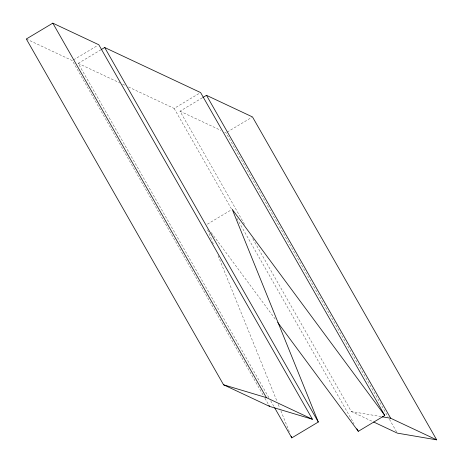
<?xml version="1.0" encoding="UTF-8"?>
<svg xmlns="http://www.w3.org/2000/svg" width="463" height="463" viewBox="0 0 463 463"><rect width="100%" height="100%" fill="white"/><g stroke="black" fill="none" stroke-linecap="round" stroke-linejoin="round"><path stroke-width="0.35" stroke-dasharray="2.31 1.74" d="M73.559 59.872L97.583 45.496M268.876 397.653L78.201 63.367L100.83 49.83M128.448 86.969L174.129 108.423L198.963 93.567M244.505 224.277L179.997 111.184L202.175 97.913M227.235 132.053L251.878 117.313M207.378 224.173L231.656 209.646M252.752 238.729L351.301 411.509L380.823 416.55M26.322 38.996L72.326 60.607L263.476 395.726M78.201 63.367L119.963 82.981M122.573 84.208L125.184 85.435M179.997 111.184L220.822 130.358M224.711 132.181L226.008 132.794L387.994 416.793M351.301 411.509L372.703 421.567M211.197 232.565L276.081 320.228M389.429 419.304L396.953 432.5M174.129 108.423L231.459 208.935M236.83 218.362L354.004 423.784M270.67 400.796L274.252 407.081M264.911 398.238L268.488 404.512M207.598 229.798L212.152 241.049M212.419 241.715L213.756 245.02M218.044 255.611L277.152 401.641M278.246 404.344L279.774 408.129M280.873 410.831L289.624 432.465"/><path stroke-width="0.69" d="M52.811 23.15L26.322 38.996L223.56 384.788L269.564 406.398L312.432 419.264L98.816 44.761L52.811 23.15L266.428 397.653L312.432 419.264M101.38 49.5L104.69 47.515L200.618 92.577L384.794 415.473L358.304 431.319L277.765 322.503M202.794 97.543L206.486 95.332L252.497 116.942L436.678 439.85L397.312 433.125L373.635 422.001M274.611 407.712L291.817 437.871L318.307 422.024L232.212 209.317L384.794 415.473M382.056 416.764L390.668 418.234L436.678 439.85M223.56 384.788L266.428 397.653M206.486 95.332L390.668 418.234M356.869 428.807L358.304 431.319M104.69 47.515L318.307 422.024M268.847 405.142L269.564 406.398M291.158 436.25L291.817 437.871"/></g></svg>
